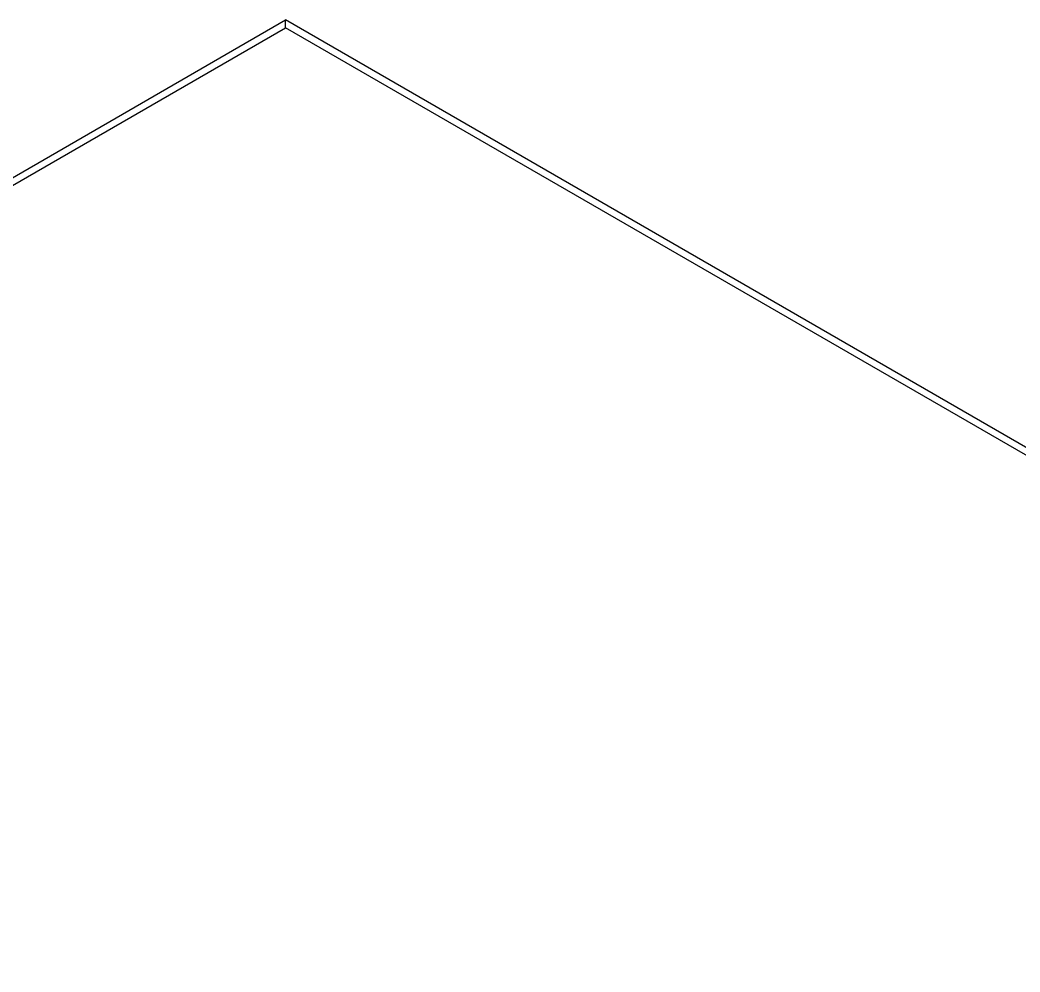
# Model space of a CAD drawing. Header units: inches. Extents: x 4 to 302, y 4 to 194.
# Drawn here: x 94.73 to 104.57, y 29.88 to 39.25 of the extents above; entities that cross this region are included whole.
import ezdxf

# ---------------------------------------------------------------- set-up
doc = ezdxf.new("R2010")
doc.units = ezdxf.units.IN
doc.header["$MEASUREMENT"] = 0

msp = doc.modelspace()

# ---------------------------------------------------------------- linework, layer by layer
at = {"layer": 'OUTLINE'}
for p, q in [((81.25, 29.96), (97.3403, 39.25)), ((81.25, 29.8838), (97.3403, 39.1738)), ((113.0842, 30.16), (97.3403, 39.25)), ((97.3403, 39.1738), (97.3403, 39.25)), ((113.0842, 30.0838), (97.3403, 39.1738))]:
    msp.add_line(p, q, dxfattribs=at)

doc.saveas('drawing.dxf')
